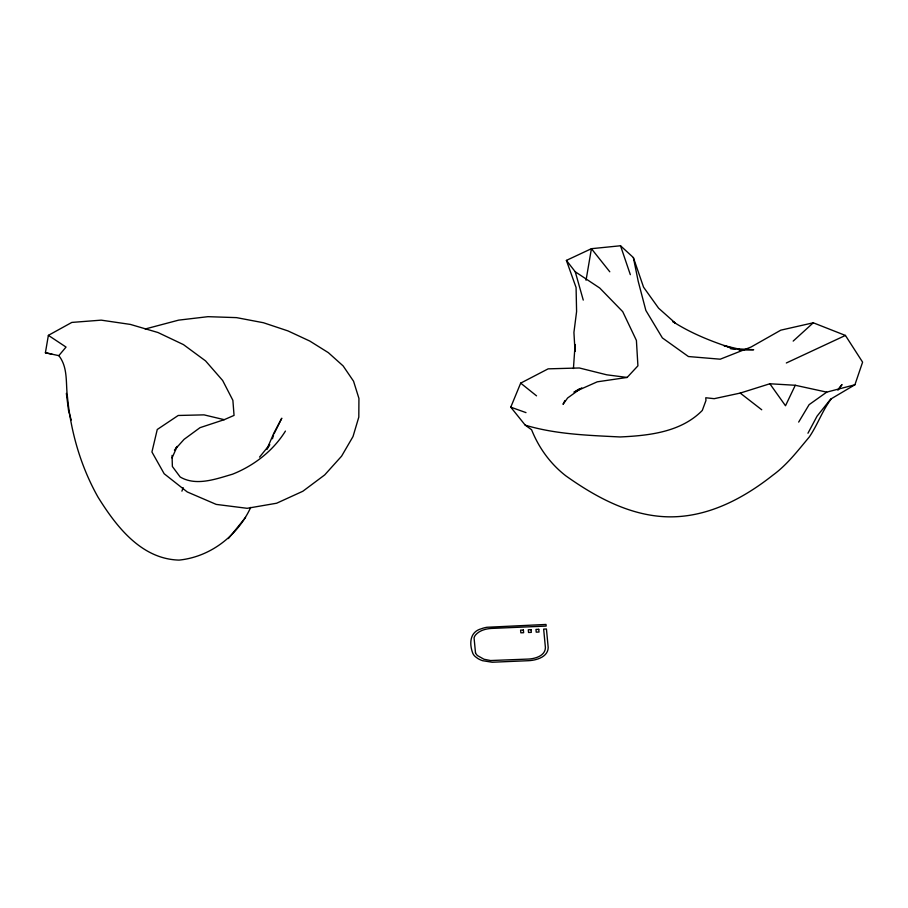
<?xml version="1.0" encoding="UTF-8"?>
<svg xmlns="http://www.w3.org/2000/svg" width="908" height="908" viewBox="0 0 908 908"><rect width="100%" height="100%" fill="white"/><g stroke="black" fill="none" stroke-linecap="round" stroke-linejoin="round"><path stroke-width="1.36" d="M586.046 280.266L591.414 248.69L620.516 245.762L633.375 257.566L643.556 287.178L658.584 308.175L675.393 323.157L672.885 321.636C691.136 333.349 711.248 341.363 731.78 348.036M573.436 368.512L575.093 344.495L575.036 351.396L573.924 332.441L576.591 311.569L576.081 287.53L566.399 260.403L591.414 248.69L609.79 271.787M250.722 507.39C237.68 535.765 210.418 556.91 179.058 560.1C141.251 559.09 116.247 526.436 97.985 497.073C80.755 466.44 70.881 432.197 67.487 397.295C65.592 383.255 68.213 367.468 58.816 355.641L45.4 352.781L48.374 335.358L71.834 322.419L101.197 320.149L130.377 324.417L157.981 332.521L183.45 344.609L205.56 360.896L222.653 380.497L232.879 400.315L234.048 415.399L224.231 419.678L200.032 427.657L184.086 439.347L174.415 450.107M272.457 438.757L273.603 434.694M807.961 433.229L817.052 416.17L830.616 399.157L854.905 384.776L862.6 362.156L845.416 335.438L813.284 322.794L780.812 330.16L751.086 347.015L720.214 359.193L688.423 356.538L662.375 337.924L645.86 310.445L638.199 281.253L633.375 257.566M181.906 491.16L183.189 487.687M831.433 398.657C822.387 410.393 817.631 424.819 809.255 437.043C797.894 450.504 787.281 464.703 772.878 475.168C743.459 498.435 708.433 516.97 670.036 516.856C631.525 516.641 596.374 497.561 565.752 475.781C550.327 463.784 538.75 447.746 531.6 429.756L525.244 425.171L510.773 407.17L520.681 383.131L548.137 368.852L579.338 367.978L606.737 374.811L627.133 377.444L637.915 365.833L636.406 340.421L622.729 311.66L599.745 288.029L575.252 271.776L566.399 260.403M267.236 448.359L273.819 433.252L281.786 418.213L274.227 433.434M172.043 457.927L177.185 446.407L175.675 448.291M854.905 384.776L826.734 392.131L795.283 385.276L785.499 405.762L769.848 383.766L740.213 393.085L714.21 398.68L705.777 397.761L705.947 400.53L702.293 410.45C680.932 432.219 648.982 435.602 620.05 436.964C588.214 435.329 555.991 434.364 525.244 425.171M564.855 400.598L563.039 404.344L567.614 397.988L581.722 387.841M266.918 449.494L269.744 444.602L259.529 457.121M798.677 422.084L809.119 404.65L826.734 392.131M285.43 431.084C273.115 450.867 254.058 465.611 232.527 474.203C216.059 478.959 196.23 486.484 180.17 476.984L172.372 466.496L172.055 455.407M837.948 389.986L842.022 384.561L837.948 389.77M228.385 538.58L245.546 517.469M58.816 355.641L66.034 347.072L48.374 335.358M793.183 341.09L813.284 322.794M579.463 388.783L573.97 392.165L597.248 381.825L627.133 377.444M845.416 335.438L786.328 362.984M145.223 328.991L178.626 320.138L208 316.676L236.534 317.63L263.445 322.737L288.04 330.943L309.832 341.079L328.356 352.667L343.133 365.924L353.541 381.19L358.932 398.419L358.808 417.101L353.008 436.566L341.578 456.179L324.712 474.907L302.852 491.251L276.645 503.225L247.124 508.31L216.229 504.405L187.241 491.943L164.166 473.738L151.931 451.991L157.254 429.495L178.206 415.478L204.016 414.865L224.231 419.678M739.101 350.193L753.685 349.716L730.293 348.479L735.605 349.171M769.848 383.766L795.283 385.276M45.4 352.781L51.949 354.131M739.623 349.274L723.892 345.562L731.689 348.093M510.773 407.17L525.993 412.618M740.213 393.085L761.733 409.769M520.681 383.131L536.537 395.843M475.497 652.829L474.067 637.927A17.218 10.067 -1 0 1 475.554 634.964C479.435 630.492 485.576 628.813 491.296 628.438L546.162 626.077L546.003 624.454L486.892 627.28A20.396 11.929 -1 0 0 481.308 628.779C469.879 631.82 469.039 643.454 472.796 653.283A19.772 11.566 -1 0 0 475.145 656.507L477.642 658.391A22.428 13.121 -1 0 0 482.545 660.683L492.181 662.238L528.399 660.695C536.265 660.377 548.103 657.029 548.194 647.461L546.434 628.983L543.654 629.108L545.413 647.574C545.311 655.871 535.062 658.788 528.24 659.072L490.536 660.536L483.975 659.242L477.551 655.621A17.127 10.022 -1 0 1 475.497 652.829M620.516 245.762L630.334 274.67M575.252 271.776L583.254 300.094M71.21 420.018L68.543 410.575L66.363 393.38M523.383 630.004L520.59 630.118L520.851 632.819L523.632 632.706L523.383 630.004M531.067 629.664L528.286 629.789L528.535 632.49L531.316 632.365L531.067 629.664M538.75 629.323L535.97 629.448L536.231 632.15L539.011 632.025L538.75 629.323"/></g></svg>
